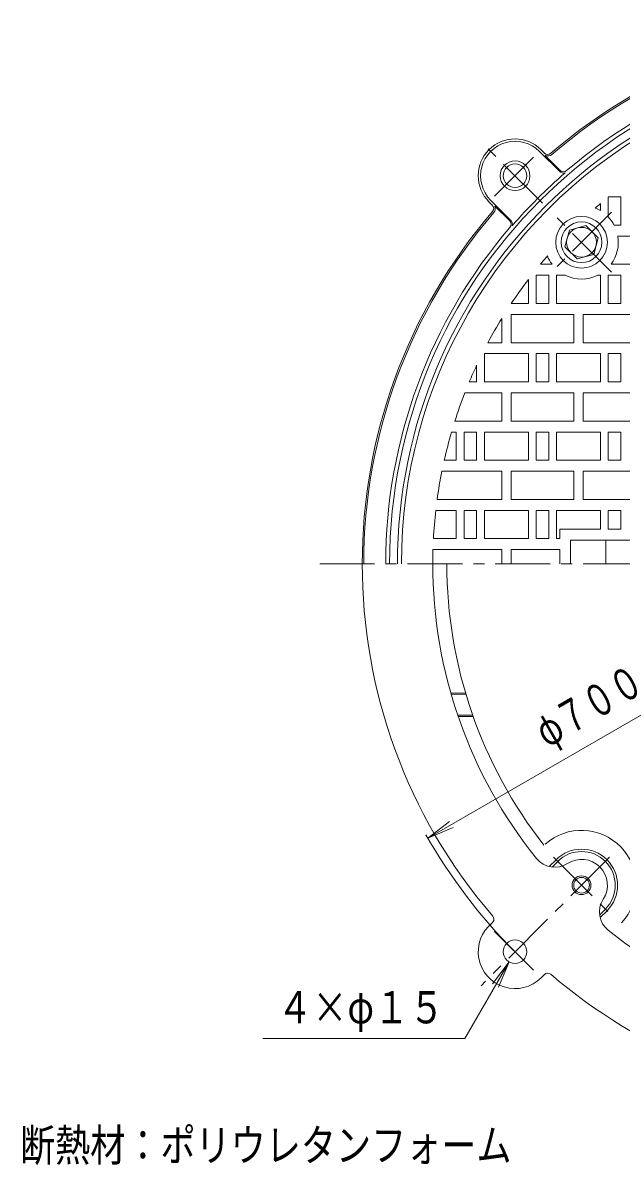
# Model space of a CAD drawing. Units: millimetres, scale not verified. Extents: x -592 to 601, y -832 to 702.
# Drawn here: x -562 to -180, y -94 to 634 of the extents above; entities that cross this region are included whole.
import ezdxf
from ezdxf.enums import TextEntityAlignment as Align

# ---------------------------------------------------------------- set-up
doc = ezdxf.new("R2010")
doc.units = ezdxf.units.MM
doc.header["$LTSCALE"] = 7
doc.linetypes.add('CHAIN1', pattern=[8, 5, -1, 1, -1])
for name, color, linetype, lineweight in [('0-1_躯体', 2, 'Continuous', 18), ('0-2_仕上', 3, 'Continuous', 18), ('0-3_建具', 6, 'Continuous', 18), ('0-4_その他', 7, 'Continuous', 18), ('0-E', 7, 'Continuous', 18)]:
    doc.layers.add(name, color=color, linetype=linetype, lineweight=lineweight)
doc.styles.add('ＭＳ ゴシック', font='')
doc.styles.get('ＭＳ ゴシック').set_extended_font_data('MS Gothic')

msp = doc.modelspace()

# ---------------------------------------------------------------- linework, layer by layer
at = {"layer": '0-1_躯体', "linetype": 'CHAIN1'}
for p, q in [((-229.999, 519.264), (-269.141, 558.406)), ((-260.504, 523.736), (-234.471, 549.769)), ((-187.16, 102.105), (-269.141, 20.124)), ((-222.962, 102.105), (-187.16, 66.304)), ((-260.504, 54.794), (-234.471, 28.761))]:
    msp.add_line(p, q, dxfattribs=at)
at = {"layer": '0-1_躯体'}
for p, q in [((-219.202, 539.58), (-231.931, 552.309)), ((-228.742, 551.241), (-230.871, 553.369)), ((-218.637, 540.146), (-228.162, 549.671)), ((-261.976, 518.007), (-264.104, 520.136)), ((-250.315, 508.468), (-263.044, 521.196)), ((-250.881, 507.902), (-260.406, 517.427)), ((-228.742, 27.29), (-230.871, 25.161))]:
    msp.add_line(p, q, dxfattribs=at)
for centre, radius in [((-247.488, 536.752), 9.5), ((-247.488, 536.752), 7.5), ((-205.061, 84.204), 6), ((-205.061, 84.204), 5), ((-247.488, 41.778), 7.5)]:
    msp.add_circle(centre, radius, dxfattribs=at)
for centre, radius, start, end in [((0, 289.265), 345, 49.36723, 130.63277), ((0, 289.265), 344, 49.36723, 130.63277), ((0, 289.265), 327.5, 0, 180), ((0, 289.265), 330, 49.44356, 130.55644), ((0, 289.265), 322.5, 0, 180), ((-247.488, 536.752), 23.5, 45.00026, 225), ((-247.488, 536.752), 22, 44.99973, 225), ((-226.621, 553.362), 3, 225, 310.63297), ((-226.621, 553.362), 4, 247.33057, 310.63297), ((-216.516, 542.267), 3.8, 225, 284.74641), ((-216.516, 542.267), 3, 225, 310.5567), ((0, 289.265), 329.583, 130.84407, 139.1557), ((-264.097, 515.886), 3, 319.36703, 45), ((-264.097, 515.886), 4, 319.36703, 22.66943), ((0, 289.265), 345, 139.36726, 220.6608), ((0, 289.265), 344, 139.36725, 180.00002), ((0, 289.265), 330, 139.44357, 180), ((-253.002, 505.781), 3, 319.4433, 45), ((-253.002, 505.781), 3.8, 345.25359, 45), ((0, 289.265), 300, 180, 218.79871), ((-222.115, 110.688), 15, 218.79877, 302.77968), ((-205.061, 84.204), 16.5, 327.22028, 122.77962), ((-178.577, 67.15), 15, 147.2204, 231.20123), ((-247.488, 41.778), 23.5, 128.50492, 314.99974), ((-263.986, 62.516), 3, 308.50492, 40.6608), ((0, 289.265), 300, 231.20129, 308.79872), ((-226.621, 25.168), 3, 49.36703, 135), ((0, 289.265), 345, 229.36725, 266.70531)]:
    msp.add_arc(centre, radius, start, end, dxfattribs=at)
at = {"layer": '0-2_仕上'}
for p, q in [((-193, 518.941), (-193, 514.495)), ((-188, 523.052), (-188, 510.488)), ((-187.734, 523.265), (-180, 523.265)), ((-180, 523.265), (-180, 505.265)), ((-184.262, 505.265), (-180, 505.265)), ((-181.893, 498.265), (-164, 498.265)), ((-223.89, 480.266), (-231.342, 480.266)), ((-164, 480.266), (-186.232, 480.266)), ((-239, 470.591), (-239, 455.265)), ((-234, 473.265), (-234, 455.265)), ((-234, 473.265), (-226, 473.265)), ((-226, 473.265), (-226, 455.265)), ((-221, 473.265), (-221, 455.265)), ((-215.486, 473.265), (-221, 473.265)), ((-193, 473.265), (-194.636, 473.265)), ((-193, 473.265), (-193, 455.265)), ((-188, 473.265), (-188, 455.265)), ((-188, 473.265), (-180, 473.265)), ((-180, 473.265), (-180, 455.265)), ((-249.888, 455.265), (-239, 455.265)), ((-234, 455.265), (-226, 455.265)), ((-193, 455.265), (-221, 455.265)), ((-188, 455.265), (-180, 455.265)), ((-256, 430.265), (-256, 445.675)), ((-210, 430.265), (-210, 448.265)), ((-256, 430.265), (-264.8, 430.265)), ((-210, 430.265), (-250, 430.265)), ((-164, 430.265), (-204, 430.265)), ((-267, 423.265), (-267, 405.265)), ((-239, 423.265), (-267, 423.265)), ((-239, 423.265), (-239, 405.265)), ((-234, 423.265), (-234, 405.265)), ((-234, 423.265), (-226, 423.265)), ((-226, 423.265), (-226, 405.265)), ((-221, 423.265), (-221, 405.265)), ((-193, 423.265), (-221, 423.265)), ((-193, 423.265), (-193, 405.265)), ((-188, 423.265), (-188, 405.265)), ((-188, 423.265), (-180, 423.265)), ((-180, 423.265), (-180, 405.265)), ((-272, 415.82), (-272, 405.265)), ((-276.666, 405.265), (-272, 405.265)), ((-239, 405.265), (-267, 405.265)), ((-234, 405.265), (-226, 405.265)), ((-193, 405.265), (-221, 405.265)), ((-188, 405.265), (-180, 405.265)), ((-279.498, 398.265), (-256, 398.265)), ((-256, 380.265), (-256, 398.265)), ((-210, 380.265), (-210, 398.265)), ((-256, 380.265), (-285.865, 380.265)), ((-210, 380.265), (-250, 380.265)), ((-164, 380.265), (-204, 380.265)), ((-288, 373.265), (-285, 373.265)), ((-285, 373.265), (-285, 355.265)), ((-280, 373.265), (-280, 355.265)), ((-280, 373.265), (-272, 373.265)), ((-272, 373.265), (-272, 355.265)), ((-267, 373.265), (-267, 355.265)), ((-239, 373.265), (-267, 373.265)), ((-239, 373.265), (-239, 355.265)), ((-234, 373.265), (-234, 355.265)), ((-234, 373.265), (-226, 373.265)), ((-226, 373.265), (-226, 355.265)), ((-221, 373.265), (-221, 355.265)), ((-193, 373.265), (-221, 373.265)), ((-193, 373.265), (-193, 355.265)), ((-188, 373.265), (-188, 355.265)), ((-188, 373.265), (-180, 373.265)), ((-180, 373.265), (-180, 355.265)), ((-292.65, 355.265), (-285, 355.265)), ((-280, 355.265), (-272, 355.265)), ((-239, 355.265), (-267, 355.265)), ((-234, 355.265), (-226, 355.265)), ((-193, 355.265), (-221, 355.265)), ((-188, 355.265), (-180, 355.265)), ((-294.141, 348.265), (-256, 348.265)), ((-256, 330.265), (-256, 348.265)), ((-210, 330.265), (-210, 348.265)), ((-256, 330.265), (-297.185, 330.265)), ((-210, 330.265), (-250, 330.265)), ((-164, 330.265), (-204, 330.265)), ((-298.067, 323.265), (-285, 323.265)), ((-285, 323.265), (-285, 305.265)), ((-280, 323.265), (-280, 305.265)), ((-280, 323.265), (-272, 323.265)), ((-272, 323.265), (-272, 305.265)), ((-267, 323.265), (-267, 305.265)), ((-239, 323.265), (-267, 323.265)), ((-239, 323.265), (-239, 305.265)), ((-234, 323.265), (-234, 305.265)), ((-234, 323.265), (-226, 323.265)), ((-226, 323.265), (-226, 305.265)), ((-221, 323.265), (-221, 305.265)), ((-193, 323.265), (-221, 323.265)), ((-188, 323.265), (-180, 323.265)), ((-188, 323.265), (-188, 311.265)), ((-180, 323.265), (-180, 311.265)), ((-219, 305.265), (-219, 311.265)), ((-180, 311.265), (-188, 311.265)), ((-299.573, 305.265), (-285, 305.265)), ((-280, 305.265), (-272, 305.265)), ((-239, 305.265), (-267, 305.265)), ((-234, 305.265), (-226, 305.265)), ((-219, 305.265), (-221, 305.265)), ((-156, 304.265), (-212, 304.265)), ((-212, 289.265), (-212, 304.265)), ((-189.5, 289.265), (-189.5, 304.265)), ((-256, 298.265), (-299.865, 298.265)), ((-256, 289.265), (-256, 298.265)), ((-219, 298.265), (-250, 298.265)), ((-250, 289.265), (-250, 298.265)), ((-219, 289.265), (-219, 298.265)), ((-279.06, 206.766), (-288.433, 206.766)), ((-278.758, 205.749), (-288.17, 205.85)), ((-274.54, 192.783), (-284.026, 192.679)), ((-274.18, 191.766), (-283.714, 191.766)), ((-221.325, 100.468), (-225.676, 96.117)), ((-220.264, 99.407), (-223.879, 95.792)), ((-189.858, 69.002), (-193.473, 65.387)), ((-188.798, 67.941), (-193.149, 63.59))]:
    msp.add_line(p, q, dxfattribs=at)
at = {"layer": '0-2_仕上', "linetype": 'CHAIN1'}
for p, q in [((-185.979, 513.408), (-224.142, 475.245)), ((-185.979, 475.245), (-224.142, 513.408)), ((-372.069, 289.266), (372.069, 289.265))]:
    msp.add_line(p, q, dxfattribs=at)
at = {"layer": '0-2_仕上'}
for points in [[(-250, 430.265), (-250, 448.265), (-210, 448.265)], [(-204, 430.265), (-204, 448.265), (-164, 448.265)], [(-250, 380.265), (-250, 398.265), (-210, 398.265)], [(-204, 380.265), (-204, 398.265), (-164, 398.265)], [(-250, 330.265), (-250, 348.265), (-210, 348.265)], [(-204, 330.265), (-204, 348.265), (-164, 348.265)], [(-193, 323.265), (-193, 311.265), (-219, 311.265)]]:
    msp.add_lwpolyline(points, dxfattribs=at)
msp.add_circle((-205.061, 494.327), 16.5, dxfattribs=at)
for centre, radius, start, end in [((0, 289.265), 320, 359.99994, 179.99995), ((0, 289.265), 300, 130.04085, 130.8681), ((0, 289.265), 300, 128.73947, 128.80464), ((-205.061, 494.327), 23.5, 59.12117, 68.10092), ((-205.061, 494.327), 23.5, 27.74135, 43.44899), ((-205.061, 494.327), 23.5, 323.2489, 9.64864), ((0, 289.265), 300, 139.13184, 140.45627), ((-205.061, 494.327), 23.5, 201.89908, 216.7511), ((0, 289.265), 300, 142.81287, 146.40404), ((-205.061, 494.327), 23.5, 243.66515, 296.33485), ((0, 289.265), 300, 148.57611, 151.96576), ((0, 289.265), 300, 155.04863, 157.25278), ((0, 289.265), 300, 158.69499, 162.34216), ((0, 289.265), 300, 163.73982, 167.29099), ((0, 289.265), 300, 168.65796, 172.14508), ((0, 289.265), 300, 173.49258, 176.94281), ((0, 289.265), 300, 178.28091, 179.99994), ((-205.061, 84.204), 23, 315, 135), ((-205.061, 84.204), 21.5, 315, 135)]:
    msp.add_arc(centre, radius, start, end, dxfattribs=at)
at = {"layer": '0-3_建具', "color": 2}
msp.add_lwpolyline([(-215.657, 491.487), (-212.817, 502.083), (-202.222, 504.922), (-194.465, 497.165), (-197.304, 486.57), (-207.9, 483.73)], close=True, dxfattribs=at)
at = {"layer": '0-3_建具', "color": 4}
msp.add_circle((-205.061, 494.326), 13, dxfattribs=at)
at = {"layer": '0-3_建具', "color": 2}
msp.add_circle((-205.061, 494.326), 9.5, dxfattribs=at)
at = {"layer": '0-3_建具', "color": 4}
for centre, radius, start, end in [((0, 289.265), 291, 180, 218.08078), ((-205.061, 84.204), 35, 316.81801, 131.54042)]:
    msp.add_arc(centre, radius, start, end, dxfattribs=at)
at = {"layer": '0-4_その他'}
for p, q in [((-303.109, 114.265), (303.109, 464.265)), ((-303.109, 114.265), (-289.225, 124.918)), ((-303.109, 114.265), (-286.941, 120.962)), ((-251.237, 35.283), (-261.891, 21.399)), ((-251.237, 35.283), (-257.934, 19.115))]:
    msp.add_line(p, q, dxfattribs=at)
msp.add_lwpolyline([(-251.237, 35.283), (-279.445, -13.574), (-408.35, -13.574)], dxfattribs=at)
msp.add_arc((0, 289.265), 350, 209.60658, 225, dxfattribs=at)

# ---------------------------------------------------------------- texts
at = {"layer": '0-4_その他', "color": 3, "style": 'ＭＳ ゴシック', "width": 0.7}
msp.add_text('φ７００', height=20.53, rotation=30, dxfattribs=at).set_placement((-223.973, 166.17), align=Align.BOTTOM_LEFT)
at = {"layer": '0-4_その他', "color": 6, "style": 'ＭＳ ゴシック', "width": 0.8}
msp.add_text('４×φ１５', height=20.53, dxfattribs=at).set_placement((-399.197, -10.074), align=Align.BOTTOM_LEFT)
at = {"layer": '0-E', "color": 6, "style": 'ＭＳ ゴシック', "width": 0.8}
msp.add_text('断熱材：ポリウレタンフォーム', height=20.53, dxfattribs=at).set_placement((-563.364, -98.005), align=Align.BOTTOM_LEFT)

doc.saveas('drawing.dxf')
